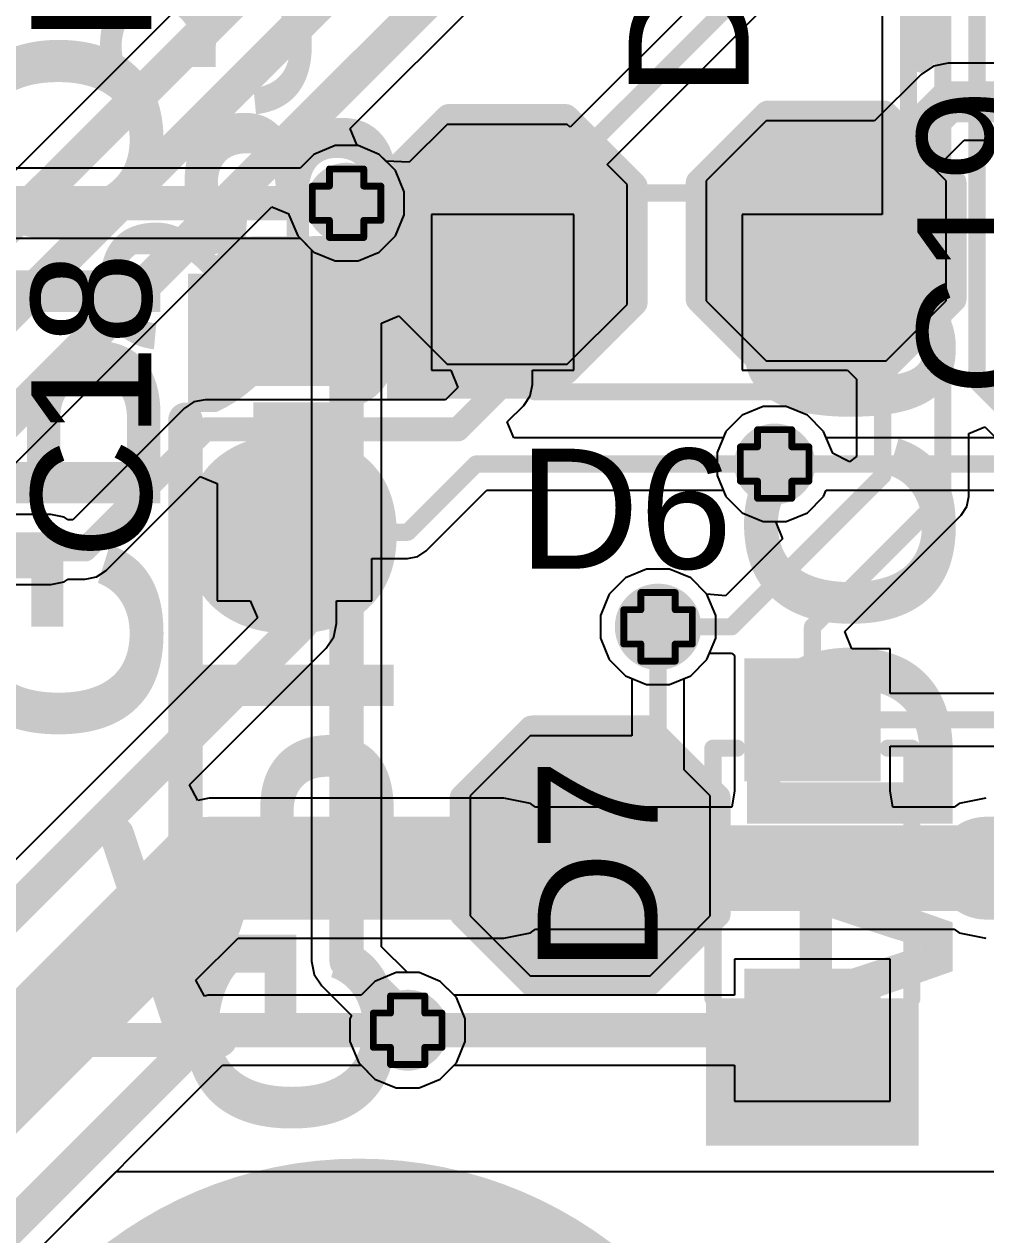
# Model space of a CAD drawing. Header units: inches. Extents: x -25 to 271, y -41 to 15.
# Drawn here: x 60.02 to 67.14, y -28.46 to -19.49 of the extents above; entities that cross this region are included whole.
import ezdxf

# ---------------------------------------------------------------- set-up
doc = ezdxf.new("R2010")
doc.units = ezdxf.units.IN
for name, color, linetype in [('Bottom Layer', 5, 'Continuous'), ('Bottom Overlay', 54, 'Continuous'), ('Bottom Paste', 16, 'Continuous'), ('Bottom Solder', 6, 'Continuous'), ('Dimensions', 6, 'Continuous'), ('Drill Drawing', 1, 'Continuous'), ('Multi-Layer', 9, 'Continuous'), ('Pad Holes', 156, 'Continuous'), ('Top Glue Points', 56, 'Continuous'), ('Top Layer', 1, 'Continuous'), ('Top Overlay', 2, 'Continuous'), ('Top Paste', 8, 'Continuous'), ('Top Solder', 216, 'Continuous'), ('Via Holes', 16, 'Continuous')]:
    doc.layers.add(name, color=color, linetype=linetype)
doc.styles.add('Arial', font='', dxfattribs={"height": 0.2})
doc.styles.add('Arial_Bold', font='', dxfattribs={"height": 0.2})
doc.styles.get('Arial').set_extended_font_data('Arial')
doc.styles.get('Arial_Bold').set_extended_font_data('Arial', bold=True)

# ---------------------------------------------------------------- blocks, each defined once
blk = doc.blocks.new('T__________B_1')
at = {"layer": 'Bottom Layer'}
blk.add_hatch(color=5, dxfattribs=at).paths.add_polyline_path([(0.381, 0.762), (-0.381, 0.762), (-0.762, 0.381), (-0.762, -0.381), (-0.381, -0.762), (0.381, -0.762), (0.762, -0.381), (0.762, 0.381)])
at = {"layer": 'Bottom Paste'}
blk.add_hatch(color=16, dxfattribs=at).paths.add_polyline_path([(0.381, 0.762), (-0.381, 0.762), (-0.762, 0.381), (-0.762, -0.381), (-0.381, -0.762), (0.381, -0.762), (0.762, -0.381), (0.762, 0.381)])
at = {"layer": 'Bottom Solder'}
blk.add_hatch(color=6, dxfattribs=at).paths.add_polyline_path([(0.4318, 0.8636), (-0.4318, 0.8636), (-0.8636, 0.4318), (-0.8636, -0.4318), (-0.4318, -0.8636), (0.4318, -0.8636), (0.8636, -0.4318), (0.8636, 0.4318)])
at = {"layer": 'Bottom Overlay', "const_width": 0.2}
for points in [[(-0.4318, 0.9398), (-0.9398, 0.4318)], [(0.4318, 0.9398), (-0.4318, 0.9398)], [(0.9398, 0.4318), (0.4318, 0.9398)], [(-0.9398, 0.4318), (-0.9398, -0.4318)], [(0.9398, 0.4318), (0.9398, -0.4318)], [(-0.4318, -0.9398), (-0.9398, -0.4318)], [(0.9398, -0.4318), (0.4318, -0.9398)], [(0.4318, -0.9398), (-0.4318, -0.9398)]]:
    blk.add_lwpolyline(points, dxfattribs=at)
at = {"layer": 'Bottom Overlay', "const_width": 0.1}
for points in [[(-0.4818, 0.9398, 1), (-0.3818, 0.9398, 1)], [(-0.4818, 0.9398, 1), (-0.3818, 0.9398, 1)], [(0.3818, 0.9398, 1), (0.4818, 0.9398, 1)], [(0.3818, 0.9398, 1), (0.4818, 0.9398, 1)], [(-0.9898, 0.4318, 1), (-0.8898, 0.4318, 1)], [(-0.9898, 0.4318, 1), (-0.8898, 0.4318, 1)], [(0.8898, 0.4318, 1), (0.9898, 0.4318, 1)], [(0.8898, 0.4318, 1), (0.9898, 0.4318, 1)], [(-0.9898, -0.4318, 1), (-0.8898, -0.4318, 1)], [(-0.9898, -0.4318, 1), (-0.8898, -0.4318, 1)], [(0.8898, -0.4318, 1), (0.9898, -0.4318, 1)], [(0.8898, -0.4318, 1), (0.9898, -0.4318, 1)], [(-0.4818, -0.9398, 1), (-0.3818, -0.9398, 1)], [(-0.4818, -0.9398, 1), (-0.3818, -0.9398, 1)], [(0.3818, -0.9398, 1), (0.4818, -0.9398, 1)], [(0.3818, -0.9398, 1), (0.4818, -0.9398, 1)]]:
    blk.add_lwpolyline(points, format="xyb", close=True, dxfattribs=at)
blk = doc.blocks.new('SPACER_9')
at = {"layer": 'Bottom Layer'}
h = blk.add_hatch(color=5, dxfattribs=at)
edge = h.paths.add_edge_path()
edge.add_arc((0, 0), 3, 0, 360)
at = {"layer": 'Bottom Solder'}
h = blk.add_hatch(color=6, dxfattribs=at)
edge = h.paths.add_edge_path()
edge.add_arc((0, 0), 3.1016, 0, 360)
at = {"layer": 'Multi-Layer'}
h = blk.add_hatch(color=9, dxfattribs=at)
edge = h.paths.add_edge_path()
edge.add_arc((0, 0), 3, 0, 360)
at = {"layer": 'Pad Holes'}
h = blk.add_hatch(color=7, dxfattribs=at)
edge = h.paths.add_edge_path()
edge.add_arc((0, 0), 1.85, 0, 360)
at = {"layer": 'Top Layer'}
h = blk.add_hatch(color=1, dxfattribs=at)
edge = h.paths.add_edge_path()
edge.add_arc((0, 0), 3, 0, 360)
at = {"layer": 'Top Solder'}
h = blk.add_hatch(color=216, dxfattribs=at)
edge = h.paths.add_edge_path()
edge.add_arc((0, 0), 3.1016, 0, 360)
blk = doc.blocks.new('CAP_0603_38')
at = {"layer": 'Top Layer'}
for points in [[(-0.381, 0.4445), (-0.381, -0.4445), (-1.143, -0.4445), (-1.143, 0.4445)], [(1.143, 0.4445), (1.143, -0.4445), (0.381, -0.4445), (0.381, 0.4445)]]:
    blk.add_hatch(color=1, dxfattribs=at).paths.add_polyline_path(points)
at = {"layer": 'Top Paste'}
for points in [[(-0.381, 0.4445), (-0.381, -0.4445), (-1.143, -0.4445), (-1.143, 0.4445)], [(1.143, 0.4445), (1.143, -0.4445), (0.381, -0.4445), (0.381, 0.4445)]]:
    blk.add_hatch(color=8, dxfattribs=at).paths.add_polyline_path(points)
at = {"layer": 'Top Solder'}
for points in [[(-0.321, 0.5045), (-0.321, -0.5045), (-1.203, -0.5045), (-1.203, 0.5045)], [(1.203, 0.5045), (1.203, -0.5045), (0.321, -0.5045), (0.321, 0.5045)]]:
    blk.add_hatch(color=216, dxfattribs=at).paths.add_polyline_path(points)
at = {"layer": 'Top Overlay', "const_width": 0.127}
for points in [[(-0.4572, 0.5334), (-1.2446, 0.5334)], [(-1.2446, -0.5334), (-1.2446, 0.5334)], [(1.2446, 0.5334), (0.4572, 0.5334)], [(1.2446, -0.5334), (1.2446, 0.5334)], [(-0.4572, -0.5334), (-1.2446, -0.5334)], [(1.2446, -0.5334), (0.4572, -0.5334)]]:
    blk.add_lwpolyline(points, dxfattribs=at)
at = {"layer": 'Top Overlay', "const_width": 0.0635}
for points in [[(-1.2764, 0.5334, 1), (-1.2128, 0.5334, 1)], [(-1.2764, 0.5334, 1), (-1.2128, 0.5334, 1)], [(-0.4889, 0.5334, 1), (-0.4254, 0.5334, 1)], [(0.4254, 0.5334, 1), (0.4889, 0.5334, 1)], [(1.2128, 0.5334, 1), (1.2764, 0.5334, 1)], [(1.2128, 0.5334, 1), (1.2764, 0.5334, 1)], [(-1.2764, -0.5334, 1), (-1.2128, -0.5334, 1)], [(-1.2764, -0.5334, 1), (-1.2128, -0.5334, 1)], [(-0.4889, -0.5334, 1), (-0.4254, -0.5334, 1)], [(0.4254, -0.5334, 1), (0.4889, -0.5334, 1)], [(1.2128, -0.5334, 1), (1.2764, -0.5334, 1)], [(1.2128, -0.5334, 1), (1.2764, -0.5334, 1)]]:
    blk.add_lwpolyline(points, format="xyb", close=True, dxfattribs=at)
blk = doc.blocks.new('SOD_323_64')
at = {"layer": 'Top Layer'}
for points in [[(-0.75, -0.45), (-1.55, -0.45), (-1.55, 0.45), (-0.75, 0.45)], [(1.55, -0.45), (0.75, -0.45), (0.75, 0.45), (1.55, 0.45)]]:
    blk.add_hatch(color=1, dxfattribs=at).paths.add_polyline_path(points)
at = {"layer": 'Top Overlay'}
for points in [[(-2.0066, 0.4826), (-0.9144, 0.4826), (-0.9144, 0.7874), (-2.0066, 0.7874)], [(-2.0066, -0.508), (-1.5748, -0.508), (-1.5748, 0.508), (-2.0066, 0.508)], [(-2.0066, -0.7874), (-0.9144, -0.7874), (-0.9144, -0.4826), (-2.0066, -0.4826)]]:
    blk.add_hatch(color=2, dxfattribs=at).paths.add_polyline_path(points)
at = {"layer": 'Top Paste'}
for points in [[(-0.75, -0.45), (-1.55, -0.45), (-1.55, 0.45), (-0.75, 0.45)], [(1.55, -0.45), (0.75, -0.45), (0.75, 0.45), (1.55, 0.45)]]:
    blk.add_hatch(color=8, dxfattribs=at).paths.add_polyline_path(points)
at = {"layer": 'Top Solder'}
for points in [[(-0.695, -0.505), (-1.605, -0.505), (-1.605, 0.505), (-0.695, 0.505)], [(1.605, -0.505), (0.695, -0.505), (0.695, 0.505), (1.605, 0.505)]]:
    blk.add_hatch(color=216, dxfattribs=at).paths.add_polyline_path(points)
at = {"layer": 'Top Overlay', "const_width": 0.127}
for points in [[(-0.9144, 0.7366), (0.9398, 0.7366)], [(0.9398, 0.5588), (0.9398, 0.7366)], [(0.9398, -0.7366), (0.9398, -0.5588)], [(-0.9144, -0.7366), (0.9398, -0.7366)]]:
    blk.add_lwpolyline(points, dxfattribs=at)
at = {"layer": 'Top Overlay', "const_width": 0.0635}
for points in [[(-0.9461, 0.7366, 1), (-0.8827, 0.7366, 1)], [(0.908, 0.7366, 1), (0.9715, 0.7366, 1)], [(0.908, 0.7366, 1), (0.9715, 0.7366, 1)], [(0.908, 0.5588, 1), (0.9715, 0.5588, 1)], [(0.908, -0.5588, 1), (0.9715, -0.5588, 1)], [(-0.9461, -0.7366, 1), (-0.8827, -0.7366, 1)], [(0.908, -0.7366, 1), (0.9715, -0.7366, 1)], [(0.908, -0.7366, 1), (0.9715, -0.7366, 1)]]:
    blk.add_lwpolyline(points, format="xyb", close=True, dxfattribs=at)
blk = doc.blocks.new('SOD_323_65')
at = {"layer": 'Top Layer'}
for points in [[(-0.75, -0.45), (-1.55, -0.45), (-1.55, 0.45), (-0.75, 0.45)], [(1.55, -0.45), (0.75, -0.45), (0.75, 0.45), (1.55, 0.45)]]:
    blk.add_hatch(color=1, dxfattribs=at).paths.add_polyline_path(points)
at = {"layer": 'Top Overlay'}
for points in [[(-2.0066, 0.4826), (-0.9144, 0.4826), (-0.9144, 0.7874), (-2.0066, 0.7874)], [(-2.0066, -0.508), (-1.5748, -0.508), (-1.5748, 0.508), (-2.0066, 0.508)], [(-2.0066, -0.7874), (-0.9144, -0.7874), (-0.9144, -0.4826), (-2.0066, -0.4826)]]:
    blk.add_hatch(color=2, dxfattribs=at).paths.add_polyline_path(points)
at = {"layer": 'Top Paste'}
for points in [[(-0.75, -0.45), (-1.55, -0.45), (-1.55, 0.45), (-0.75, 0.45)], [(1.55, -0.45), (0.75, -0.45), (0.75, 0.45), (1.55, 0.45)]]:
    blk.add_hatch(color=8, dxfattribs=at).paths.add_polyline_path(points)
at = {"layer": 'Top Solder'}
for points in [[(-0.695, -0.505), (-1.605, -0.505), (-1.605, 0.505), (-0.695, 0.505)], [(1.605, -0.505), (0.695, -0.505), (0.695, 0.505), (1.605, 0.505)]]:
    blk.add_hatch(color=216, dxfattribs=at).paths.add_polyline_path(points)
at = {"layer": 'Top Overlay', "const_width": 0.127}
for points in [[(-0.9144, 0.7366), (0.9398, 0.7366)], [(0.9398, 0.7366), (0.9398, 0.5588)], [(0.9398, -0.5588), (0.9398, -0.7366)], [(-0.9144, -0.7366), (0.9398, -0.7366)]]:
    blk.add_lwpolyline(points, dxfattribs=at)
at = {"layer": 'Top Overlay', "const_width": 0.0635}
for points in [[(-0.9461, 0.7366, 1), (-0.8827, 0.7366, 1)], [(0.908, 0.7366, 1), (0.9715, 0.7366, 1)], [(0.908, 0.7366, 1), (0.9715, 0.7366, 1)], [(0.908, 0.5588, 1), (0.9715, 0.5588, 1)], [(0.908, -0.5588, 1), (0.9715, -0.5588, 1)], [(-0.9461, -0.7366, 1), (-0.8827, -0.7366, 1)], [(0.908, -0.7366, 1), (0.9715, -0.7366, 1)], [(0.908, -0.7366, 1), (0.9715, -0.7366, 1)]]:
    blk.add_lwpolyline(points, format="xyb", close=True, dxfattribs=at)
blk = doc.blocks.new('TEST_POINT_B_86')
at = {"layer": 'Bottom Layer'}
blk.add_hatch(color=5, dxfattribs=at).paths.add_polyline_path([(0.381, 0.762), (-0.381, 0.762), (-0.762, 0.381), (-0.762, -0.381), (-0.381, -0.762), (0.381, -0.762), (0.762, -0.381), (0.762, 0.381)])
at = {"layer": 'Bottom Paste'}
blk.add_hatch(color=16, dxfattribs=at).paths.add_polyline_path([(0.381, 0.762), (-0.381, 0.762), (-0.762, 0.381), (-0.762, -0.381), (-0.381, -0.762), (0.381, -0.762), (0.762, -0.381), (0.762, 0.381)])
at = {"layer": 'Bottom Solder'}
blk.add_hatch(color=6, dxfattribs=at).paths.add_polyline_path([(0.4318, 0.8636), (-0.4318, 0.8636), (-0.8636, 0.4318), (-0.8636, -0.4318), (-0.4318, -0.8636), (0.4318, -0.8636), (0.8636, -0.4318), (0.8636, 0.4318)])
at = {"layer": 'Bottom Overlay', "const_width": 0.2}
for points in [[(-0.4318, 0.9398), (-0.9398, 0.4318)], [(0.4318, 0.9398), (-0.4318, 0.9398)], [(0.9398, 0.4318), (0.4318, 0.9398)], [(-0.9398, 0.4318), (-0.9398, -0.4318)], [(0.9398, 0.4318), (0.9398, -0.4318)], [(-0.4318, -0.9398), (-0.9398, -0.4318)], [(0.9398, -0.4318), (0.4318, -0.9398)], [(0.4318, -0.9398), (-0.4318, -0.9398)]]:
    blk.add_lwpolyline(points, dxfattribs=at)
at = {"layer": 'Bottom Overlay', "const_width": 0.1}
for points in [[(-0.4818, 0.9398, 1), (-0.3818, 0.9398, 1)], [(-0.4818, 0.9398, 1), (-0.3818, 0.9398, 1)], [(0.3818, 0.9398, 1), (0.4818, 0.9398, 1)], [(0.3818, 0.9398, 1), (0.4818, 0.9398, 1)], [(-0.9898, 0.4318, 1), (-0.8898, 0.4318, 1)], [(-0.9898, 0.4318, 1), (-0.8898, 0.4318, 1)], [(0.8898, 0.4318, 1), (0.9898, 0.4318, 1)], [(0.8898, 0.4318, 1), (0.9898, 0.4318, 1)], [(-0.9898, -0.4318, 1), (-0.8898, -0.4318, 1)], [(-0.9898, -0.4318, 1), (-0.8898, -0.4318, 1)], [(0.8898, -0.4318, 1), (0.9898, -0.4318, 1)], [(0.8898, -0.4318, 1), (0.9898, -0.4318, 1)], [(-0.4818, -0.9398, 1), (-0.3818, -0.9398, 1)], [(-0.4818, -0.9398, 1), (-0.3818, -0.9398, 1)], [(0.3818, -0.9398, 1), (0.4818, -0.9398, 1)], [(0.3818, -0.9398, 1), (0.4818, -0.9398, 1)]]:
    blk.add_lwpolyline(points, format="xyb", close=True, dxfattribs=at)
blk = doc.blocks.new('TEST_POINT_B_137')
at = {"layer": 'Bottom Layer'}
blk.add_hatch(color=5, dxfattribs=at).paths.add_polyline_path([(0.381, 0.762), (-0.381, 0.762), (-0.762, 0.381), (-0.762, -0.381), (-0.381, -0.762), (0.381, -0.762), (0.762, -0.381), (0.762, 0.381)])
at = {"layer": 'Bottom Paste'}
blk.add_hatch(color=16, dxfattribs=at).paths.add_polyline_path([(0.381, 0.762), (-0.381, 0.762), (-0.762, 0.381), (-0.762, -0.381), (-0.381, -0.762), (0.381, -0.762), (0.762, -0.381), (0.762, 0.381)])
at = {"layer": 'Bottom Solder'}
blk.add_hatch(color=6, dxfattribs=at).paths.add_polyline_path([(0.4318, 0.8636), (-0.4318, 0.8636), (-0.8636, 0.4318), (-0.8636, -0.4318), (-0.4318, -0.8636), (0.4318, -0.8636), (0.8636, -0.4318), (0.8636, 0.4318)])
at = {"layer": 'Bottom Overlay', "const_width": 0.2}
for points in [[(-0.4318, 0.9398), (-0.9398, 0.4318)], [(0.4318, 0.9398), (-0.4318, 0.9398)], [(0.9398, 0.4318), (0.4318, 0.9398)], [(-0.9398, 0.4318), (-0.9398, -0.4318)], [(0.9398, 0.4318), (0.9398, -0.4318)], [(-0.4318, -0.9398), (-0.9398, -0.4318)], [(0.9398, -0.4318), (0.4318, -0.9398)], [(0.4318, -0.9398), (-0.4318, -0.9398)]]:
    blk.add_lwpolyline(points, dxfattribs=at)
at = {"layer": 'Bottom Overlay', "const_width": 0.1}
for points in [[(-0.4818, 0.9398, 1), (-0.3818, 0.9398, 1)], [(-0.4818, 0.9398, 1), (-0.3818, 0.9398, 1)], [(0.3818, 0.9398, 1), (0.4818, 0.9398, 1)], [(0.3818, 0.9398, 1), (0.4818, 0.9398, 1)], [(-0.9898, 0.4318, 1), (-0.8898, 0.4318, 1)], [(-0.9898, 0.4318, 1), (-0.8898, 0.4318, 1)], [(0.8898, 0.4318, 1), (0.9898, 0.4318, 1)], [(0.8898, 0.4318, 1), (0.9898, 0.4318, 1)], [(-0.9898, -0.4318, 1), (-0.8898, -0.4318, 1)], [(-0.9898, -0.4318, 1), (-0.8898, -0.4318, 1)], [(0.8898, -0.4318, 1), (0.9898, -0.4318, 1)], [(0.8898, -0.4318, 1), (0.9898, -0.4318, 1)], [(-0.4818, -0.9398, 1), (-0.3818, -0.9398, 1)], [(-0.4818, -0.9398, 1), (-0.3818, -0.9398, 1)], [(0.3818, -0.9398, 1), (0.4818, -0.9398, 1)], [(0.3818, -0.9398, 1), (0.4818, -0.9398, 1)]]:
    blk.add_lwpolyline(points, format="xyb", close=True, dxfattribs=at)

msp = doc.modelspace()

# ---------------------------------------------------------------- hatches: boundary and pattern name
at = {"layer": 'Bottom Layer'}
h = msp.add_hatch(color=5, dxfattribs=at)
edge = h.paths.add_edge_path()
edge.add_arc((62.4075, -20.8181), 0.3, 0, 360)
h = msp.add_hatch(color=5, dxfattribs=at)
edge = h.paths.add_edge_path()
edge.add_arc((65.5777, -22.7506), 0.3, 0, 360)
h = msp.add_hatch(color=5, dxfattribs=at)
edge = h.paths.add_edge_path()
edge.add_arc((64.7141, -23.9573), 0.3, 0, 360)
h = msp.add_hatch(color=5, dxfattribs=at)
edge = h.paths.add_edge_path()
edge.add_arc((62.8597, -26.9465), 0.3, 0, 360)
at = {"layer": 'Bottom Solder'}
h = msp.add_hatch(color=6, dxfattribs=at)
edge = h.paths.add_edge_path()
edge.add_arc((64.7141, -23.9573), 0.32, 0, 360)
at = {"layer": 'Top Glue Points'}
msp.add_hatch(color=56, dxfattribs=at).paths.add_polyline_path([(62.3169, -22.6944), (62.3169, -22.2946), (61.7169, -22.2946), (61.7169, -22.6944)])
at = {"layer": 'Top Layer'}
h = msp.add_hatch(color=1, dxfattribs=at)
edge = h.paths.add_edge_path()
edge.add_arc((62.4075, -20.8181), 0.3, 0, 360)
h = msp.add_hatch(color=1, dxfattribs=at)
edge = h.paths.add_edge_path()
edge.add_arc((65.5777, -22.7506), 0.3, 0, 360)
h = msp.add_hatch(color=1, dxfattribs=at)
edge = h.paths.add_edge_path()
edge.add_arc((64.7141, -23.9573), 0.3, 0, 360)
h = msp.add_hatch(color=1, dxfattribs=at)
edge = h.paths.add_edge_path()
edge.add_arc((62.8597, -26.9465), 0.3, 0, 360)
at = {"layer": 'Top Solder'}
h = msp.add_hatch(color=216, dxfattribs=at)
edge = h.paths.add_edge_path()
edge.add_arc((64.7141, -23.9573), 0.32, 0, 360)
at = {"layer": 'Via Holes'}
h = msp.add_hatch(color=7, dxfattribs=at)
edge = h.paths.add_edge_path()
edge.add_arc((62.4075, -20.8181), 0.15, 0, 360)
h = msp.add_hatch(color=7, dxfattribs=at)
edge = h.paths.add_edge_path()
edge.add_arc((65.5777, -22.7506), 0.15, 0, 360)
h = msp.add_hatch(color=7, dxfattribs=at)
edge = h.paths.add_edge_path()
edge.add_arc((64.7141, -23.9573), 0.15, 0, 360)
h = msp.add_hatch(color=7, dxfattribs=at)
edge = h.paths.add_edge_path()
edge.add_arc((62.8597, -26.9465), 0.15, 0, 360)

# ---------------------------------------------------------------- linework, layer by layer
at = {"layer": 'Bottom Layer'}
for p, q in [((62.4341, -20.2641), (64.6718, -18.0265)), ((61.9789, -18.5482), (59.1806, -21.3465)), ((65.7645, -18.5532), (64.0624, -20.2553)), ((64.3371, -20.53), (66.0961, -18.771)), ((66.7542, -19.8028), (66.6618, -19.8646)), ((66.8632, -19.7811), (66.7542, -19.8028)), ((67.9054, -19.7811), (66.8632, -19.7811)), ((66.8632, -19.7811), (66.8632, -19.7811)), ((66.6618, -19.8646), (66.3178, -20.2085)), ((66.6618, -19.8646), (66.6618, -19.8646)), ((62.4867, -20.3911), (62.4341, -20.2641)), ((63.152, -20.2339), (62.8711, -20.5148)), ((64.041, -20.2339), (63.152, -20.2339)), ((64.0624, -20.2553), (64.041, -20.2339)), ((65.5142, -20.2085), (65.0697, -20.653)), ((66.3178, -20.2085), (65.5142, -20.2085)), ((66.7634, -20.5687), (66.9812, -20.3509)), ((66.9812, -20.3509), (67.9054, -20.3509)), ((62.4925, -20.3911), (62.4867, -20.3911)), ((62.6494, -20.4561), (62.4925, -20.3911)), ((62.6998, -20.5065), (62.6494, -20.4561)), ((62.8711, -20.5148), (62.6998, -20.5065)), ((64.4855, -20.6784), (64.3371, -20.53)), ((66.8477, -20.653), (66.7634, -20.5687)), ((64.4855, -21.5674), (64.4855, -20.6784)), ((65.0697, -20.653), (65.0697, -21.542)), ((66.8477, -21.542), (66.8477, -20.653)), ((53.8131, -28.8851), (61.8535, -20.8447)), ((61.8535, -20.8447), (61.9805, -20.8973)), ((61.9805, -20.8973), (61.9805, -20.903)), ((61.9805, -20.903), (62.0455, -21.06)), ((62.0455, -21.06), (62.1485, -21.163)), ((62.1485, -21.163), (62.1485, -26.4356)), ((64.041, -22.0119), (64.4855, -21.5674)), ((65.0697, -21.542), (65.5142, -21.9865)), ((66.4032, -21.9865), (66.8477, -21.542)), ((62.6665, -21.706), (62.7935, -21.6534)), ((62.6665, -26.3283), (62.6665, -21.706)), ((62.7935, -21.6534), (63.152, -22.0119)), ((63.152, -22.0119), (64.041, -22.0119)), ((65.5142, -21.9865), (66.4032, -21.9865)), ((65.4928, -22.3236), (65.3358, -22.3886)), ((65.6627, -22.3236), (65.4928, -22.3236)), ((65.8196, -22.3886), (65.6627, -22.3236)), ((65.3358, -22.3886), (65.2157, -22.5087)), ((65.9397, -22.5087), (65.8196, -22.3886)), ((65.2157, -22.5087), (65.1507, -22.6656)), ((65.9594, -22.5564), (65.9397, -22.5087)), ((67.3347, -22.5564), (65.9594, -22.5564)), ((65.1507, -22.6656), (65.1507, -22.8355)), ((65.1507, -22.8355), (65.2157, -22.9925)), ((65.9397, -22.9925), (65.9594, -22.9448)), ((65.9594, -22.9448), (67.3347, -22.9448)), ((65.2157, -22.9925), (65.3358, -23.1126)), ((65.8196, -23.1126), (65.9397, -22.9925)), ((65.3358, -23.1126), (65.4928, -23.1776)), ((65.6627, -23.1776), (65.8196, -23.1126)), ((65.4928, -23.1776), (65.6627, -23.1776)), ((64.6292, -23.5303), (64.4722, -23.5953)), ((64.7991, -23.5303), (64.6292, -23.5303)), ((64.956, -23.5953), (64.7991, -23.5303)), ((64.4722, -23.5953), (64.3521, -23.7154)), ((65.0761, -23.7154), (64.956, -23.5953)), ((64.3521, -23.7154), (64.2871, -23.8723)), ((65.1411, -23.8723), (65.0761, -23.7154)), ((64.2871, -23.8723), (64.2871, -24.0422)), ((65.1411, -24.0422), (65.1411, -23.8723)), ((64.2871, -24.0422), (64.3521, -24.1992)), ((65.0761, -24.1992), (65.1411, -24.0422)), ((64.3521, -24.1992), (64.4722, -24.3193)), ((64.956, -24.3193), (65.0761, -24.1992)), ((64.4722, -24.3193), (64.5199, -24.339)), ((64.5199, -24.339), (64.5199, -24.765)), ((64.9084, -24.339), (64.956, -24.3193)), ((64.9084, -25.0177), (64.9084, -24.339)), ((63.7667, -24.765), (63.3222, -25.2095)), ((64.5199, -24.765), (63.7667, -24.765)), ((65.1002, -25.2095), (64.9084, -25.0177)), ((63.3222, -25.2095), (63.3222, -26.0985)), ((65.1002, -26.0985), (65.1002, -25.2095)), ((63.3222, -26.0985), (63.7667, -26.543)), ((64.6557, -26.543), (65.1002, -26.0985)), ((62.8576, -26.5195), (62.6665, -26.3283)), ((62.1485, -26.4356), (62.1683, -26.5347)), ((62.1683, -26.5347), (62.2244, -26.6187)), ((62.9447, -26.5195), (62.8576, -26.5195)), ((63.1016, -26.5845), (62.9447, -26.5195)), ((63.7667, -26.543), (64.6557, -26.543)), ((62.2244, -26.6187), (62.4428, -26.8372)), ((63.2217, -26.7046), (63.1016, -26.5845)), ((63.2867, -26.8616), (63.2217, -26.7046)), ((62.4428, -26.8372), (62.4327, -26.8616)), ((62.4327, -26.8616), (62.4327, -27.0314)), ((63.2867, -27.0314), (63.2867, -26.8616)), ((62.4327, -27.0314), (62.4977, -27.1884)), ((63.2217, -27.1884), (63.2867, -27.0314)), ((62.4977, -27.1884), (62.6178, -27.3085)), ((63.1016, -27.3085), (63.2217, -27.1884)), ((62.6178, -27.3085), (62.7748, -27.3735)), ((62.9447, -27.3735), (63.1016, -27.3085)), ((62.7748, -27.3735), (62.9447, -27.3735))]:
    msp.add_line(p, q, dxfattribs=at)
for points, const_width in [([(53.4005, -28.148), (64.7954, -16.7531)], 0.254), ([(53.63, -28.702), (64.4886, -17.8433)], 0.254), ([(59.2879, -21.6055), (62.2379, -18.6555)], 0.254), ([(63.5965, -20.9959), (65.9587, -18.6337)], 0.127), ([(66.1111, -20.8181), (66.8632, -20.066)], 0.3048), ([(66.8632, -20.066), (68.2244, -20.066)], 0.3048), ([(62.4075, -26.4356), (62.4075, -20.8181)], 0.254), ([(65.5777, -22.7506), (67.7164, -22.7506)], 0.127), ([(64.7141, -25.4711), (64.7141, -23.9573)], 0.127), ([(64.7141, -25.4711), (64.897, -25.654)], 0.127), ([(62.4075, -26.4356), (62.8597, -26.8878)], 0.254), ([(62.8597, -26.9465), (62.8597, -26.8878)], 0.254)]:
    msp.add_lwpolyline(points, dxfattribs=dict(at, const_width=const_width))
for points, const_width in [([(66.787, -20.066, 1), (66.9394, -20.066, 1)], 0.1524), ([(66.787, -20.066, 1), (66.9394, -20.066, 1)], 0.1524), ([(62.344, -20.8181, 1), (62.471, -20.8181, 1)], 0.127), ([(66.0349, -20.8181, 1), (66.1873, -20.8181, 1)], 0.1524), ([(63.5648, -20.9959, 1), (63.6283, -20.9959, 1)], 0.0635), ([(65.546, -22.7506, 1), (65.6095, -22.7506, 1)], 0.0635), ([(64.6824, -23.9573, 1), (64.7459, -23.9573, 1)], 0.0635), ([(64.6824, -25.4711, 1), (64.7459, -25.4711, 1)], 0.0635), ([(64.6824, -25.4711, 1), (64.7459, -25.4711, 1)], 0.0635), ([(64.8652, -25.654, 1), (64.9287, -25.654, 1)], 0.0635), ([(62.344, -26.4356, 1), (62.471, -26.4356, 1)], 0.127), ([(62.344, -26.4356, 1), (62.471, -26.4356, 1)], 0.127), ([(62.7962, -26.8878, 1), (62.9232, -26.8878, 1)], 0.127), ([(62.7962, -26.8878, 1), (62.9232, -26.8878, 1)], 0.127), ([(62.7962, -26.9465, 1), (62.9232, -26.9465, 1)], 0.127)]:
    msp.add_lwpolyline(points, format="xyb", close=True, dxfattribs=dict(at, const_width=const_width))
at = {"layer": 'Bottom Overlay', "const_width": 0.127}
for points in [[(60.8584, -21.1328), (62.6567, -21.1229)], [(62.611, -25.654), (63.2714, -25.654)]]:
    msp.add_lwpolyline(points, dxfattribs=at)
at = {"layer": 'Bottom Overlay', "const_width": 0.0635}
for points in [[(60.8267, -21.1328, 1), (60.8901, -21.1328, 1)], [(62.625, -21.1229, 1), (62.6885, -21.1229, 1)], [(62.5793, -25.654, 1), (62.6427, -25.654, 1)], [(63.2396, -25.654, 1), (63.3032, -25.654, 1)]]:
    msp.add_lwpolyline(points, format="xyb", close=True, dxfattribs=at)
at = {"layer": 'Dimensions', "const_width": 0.254}
for points in [[(61.214, -27.019), (61.214, -22.422)], [(60.706, -25.495), (61.214, -27.019)], [(61.214, -27.019), (61.722, -25.495)], [(38.5291, -27.019), (61.468, -27.019)]]:
    msp.add_lwpolyline(points, dxfattribs=at)
at = {"layer": 'Dimensions', "const_width": 0.127}
for points in [[(61.1505, -22.422, 1), (61.2775, -22.422, 1)], [(60.6425, -25.495, 1), (60.7695, -25.495, 1)], [(61.6585, -25.495, 1), (61.7855, -25.495, 1)], [(61.1505, -27.019, 1), (61.2775, -27.019, 1)], [(61.1505, -27.019, 1), (61.2775, -27.019, 1)], [(61.1505, -27.019, 1), (61.2775, -27.019, 1)], [(61.4045, -27.019, 1), (61.5315, -27.019, 1)]]:
    msp.add_lwpolyline(points, format="xyb", close=True, dxfattribs=at)
at = {"layer": 'Drill Drawing', "const_width": 0.0508}
for points in [[(62.2805, -20.6911), (62.2805, -20.5641)], [(62.2805, -20.5641), (62.5345, -20.5641)], [(62.5345, -20.6911), (62.5345, -20.5641)], [(62.1535, -20.9451), (62.1535, -20.6911)], [(62.1535, -20.6911), (62.2805, -20.6911)], [(62.5345, -20.6911), (62.6615, -20.6911)], [(62.6615, -20.9451), (62.6615, -20.6911)], [(62.1535, -20.9451), (62.2805, -20.9451)], [(62.2805, -21.0721), (62.2805, -20.9451)], [(62.5345, -20.9451), (62.6615, -20.9451)], [(62.5345, -21.0721), (62.5345, -20.9451)], [(62.2805, -21.0721), (62.5345, -21.0721)], [(65.4507, -22.6236), (65.4507, -22.4966)], [(65.4507, -22.4966), (65.7047, -22.4966)], [(65.7047, -22.6236), (65.7047, -22.4966)], [(65.3237, -22.8776), (65.3237, -22.6236)], [(65.3237, -22.6236), (65.4507, -22.6236)], [(65.7047, -22.6236), (65.8317, -22.6236)], [(65.8317, -22.8776), (65.8317, -22.6236)], [(65.3237, -22.8776), (65.4507, -22.8776)], [(65.4507, -23.0046), (65.4507, -22.8776)], [(65.7047, -22.8776), (65.8317, -22.8776)], [(65.7047, -23.0046), (65.7047, -22.8776)], [(65.4507, -23.0046), (65.7047, -23.0046)], [(64.5871, -23.8303), (64.5871, -23.7033)], [(64.5871, -23.7033), (64.8411, -23.7033)], [(64.8411, -23.8303), (64.8411, -23.7033)], [(64.4601, -24.0843), (64.4601, -23.8303)], [(64.4601, -23.8303), (64.5871, -23.8303)], [(64.8411, -23.8303), (64.9681, -23.8303)], [(64.9681, -24.0843), (64.9681, -23.8303)], [(64.4601, -24.0843), (64.5871, -24.0843)], [(64.5871, -24.2113), (64.5871, -24.0843)], [(64.8411, -24.0843), (64.9681, -24.0843)], [(64.8411, -24.2113), (64.8411, -24.0843)], [(64.5871, -24.2113), (64.8411, -24.2113)], [(62.7327, -26.8195), (62.7327, -26.6925)], [(62.7327, -26.6925), (62.9867, -26.6925)], [(62.9867, -26.8195), (62.9867, -26.6925)], [(62.6057, -27.0735), (62.6057, -26.8195)], [(62.6057, -26.8195), (62.7327, -26.8195)], [(62.9867, -26.8195), (63.1137, -26.8195)], [(63.1137, -27.0735), (63.1137, -26.8195)], [(62.6057, -27.0735), (62.7327, -27.0735)], [(62.7327, -27.2005), (62.7327, -27.0735)], [(62.9867, -27.0735), (63.1137, -27.0735)], [(62.9867, -27.2005), (62.9867, -27.0735)], [(62.7327, -27.2005), (62.9867, -27.2005)]]:
    msp.add_lwpolyline(points, dxfattribs=at)
at = {"layer": 'Drill Drawing', "const_width": 0.0254}
for points in [[(62.2678, -20.5641, 1), (62.2932, -20.5641, 1)], [(62.2678, -20.5641, 1), (62.2932, -20.5641, 1)], [(62.5218, -20.5641, 1), (62.5472, -20.5641, 1)], [(62.5218, -20.5641, 1), (62.5472, -20.5641, 1)], [(62.1408, -20.6911, 1), (62.1662, -20.6911, 1)], [(62.1408, -20.6911, 1), (62.1662, -20.6911, 1)], [(62.2678, -20.6911, 1), (62.2932, -20.6911, 1)], [(62.2678, -20.6911, 1), (62.2932, -20.6911, 1)], [(62.5218, -20.6911, 1), (62.5472, -20.6911, 1)], [(62.5218, -20.6911, 1), (62.5472, -20.6911, 1)], [(62.6488, -20.6911, 1), (62.6742, -20.6911, 1)], [(62.6488, -20.6911, 1), (62.6742, -20.6911, 1)], [(62.1408, -20.9451, 1), (62.1662, -20.9451, 1)], [(62.1408, -20.9451, 1), (62.1662, -20.9451, 1)], [(62.2678, -20.9451, 1), (62.2932, -20.9451, 1)], [(62.2678, -20.9451, 1), (62.2932, -20.9451, 1)], [(62.5218, -20.9451, 1), (62.5472, -20.9451, 1)], [(62.5218, -20.9451, 1), (62.5472, -20.9451, 1)], [(62.6488, -20.9451, 1), (62.6742, -20.9451, 1)], [(62.6488, -20.9451, 1), (62.6742, -20.9451, 1)], [(62.2678, -21.0721, 1), (62.2932, -21.0721, 1)], [(62.2678, -21.0721, 1), (62.2932, -21.0721, 1)], [(62.5218, -21.0721, 1), (62.5472, -21.0721, 1)], [(62.5218, -21.0721, 1), (62.5472, -21.0721, 1)], [(65.438, -22.4966, 1), (65.4634, -22.4966, 1)], [(65.438, -22.4966, 1), (65.4634, -22.4966, 1)], [(65.692, -22.4966, 1), (65.7174, -22.4966, 1)], [(65.692, -22.4966, 1), (65.7174, -22.4966, 1)], [(65.311, -22.6236, 1), (65.3364, -22.6236, 1)], [(65.311, -22.6236, 1), (65.3364, -22.6236, 1)], [(65.438, -22.6236, 1), (65.4634, -22.6236, 1)], [(65.438, -22.6236, 1), (65.4634, -22.6236, 1)], [(65.692, -22.6236, 1), (65.7174, -22.6236, 1)], [(65.692, -22.6236, 1), (65.7174, -22.6236, 1)], [(65.819, -22.6236, 1), (65.8444, -22.6236, 1)], [(65.819, -22.6236, 1), (65.8444, -22.6236, 1)], [(65.311, -22.8776, 1), (65.3364, -22.8776, 1)], [(65.311, -22.8776, 1), (65.3364, -22.8776, 1)], [(65.438, -22.8776, 1), (65.4634, -22.8776, 1)], [(65.438, -22.8776, 1), (65.4634, -22.8776, 1)], [(65.692, -22.8776, 1), (65.7174, -22.8776, 1)], [(65.692, -22.8776, 1), (65.7174, -22.8776, 1)], [(65.819, -22.8776, 1), (65.8444, -22.8776, 1)], [(65.819, -22.8776, 1), (65.8444, -22.8776, 1)], [(65.438, -23.0046, 1), (65.4634, -23.0046, 1)], [(65.438, -23.0046, 1), (65.4634, -23.0046, 1)], [(65.692, -23.0046, 1), (65.7174, -23.0046, 1)], [(65.692, -23.0046, 1), (65.7174, -23.0046, 1)], [(64.5744, -23.7033, 1), (64.5998, -23.7033, 1)], [(64.5744, -23.7033, 1), (64.5998, -23.7033, 1)], [(64.8284, -23.7033, 1), (64.8538, -23.7033, 1)], [(64.8284, -23.7033, 1), (64.8538, -23.7033, 1)], [(64.4474, -23.8303, 1), (64.4728, -23.8303, 1)], [(64.4474, -23.8303, 1), (64.4728, -23.8303, 1)], [(64.5744, -23.8303, 1), (64.5998, -23.8303, 1)], [(64.5744, -23.8303, 1), (64.5998, -23.8303, 1)], [(64.8284, -23.8303, 1), (64.8538, -23.8303, 1)], [(64.8284, -23.8303, 1), (64.8538, -23.8303, 1)], [(64.9554, -23.8303, 1), (64.9808, -23.8303, 1)], [(64.9554, -23.8303, 1), (64.9808, -23.8303, 1)], [(64.4474, -24.0843, 1), (64.4728, -24.0843, 1)], [(64.4474, -24.0843, 1), (64.4728, -24.0843, 1)], [(64.5744, -24.0843, 1), (64.5998, -24.0843, 1)], [(64.5744, -24.0843, 1), (64.5998, -24.0843, 1)], [(64.8284, -24.0843, 1), (64.8538, -24.0843, 1)], [(64.8284, -24.0843, 1), (64.8538, -24.0843, 1)], [(64.9554, -24.0843, 1), (64.9808, -24.0843, 1)], [(64.9554, -24.0843, 1), (64.9808, -24.0843, 1)], [(64.5744, -24.2113, 1), (64.5998, -24.2113, 1)], [(64.5744, -24.2113, 1), (64.5998, -24.2113, 1)], [(64.8284, -24.2113, 1), (64.8538, -24.2113, 1)], [(64.8284, -24.2113, 1), (64.8538, -24.2113, 1)], [(62.72, -26.6925, 1), (62.7454, -26.6925, 1)], [(62.72, -26.6925, 1), (62.7454, -26.6925, 1)], [(62.974, -26.6925, 1), (62.9994, -26.6925, 1)], [(62.974, -26.6925, 1), (62.9994, -26.6925, 1)], [(62.593, -26.8195, 1), (62.6184, -26.8195, 1)], [(62.593, -26.8195, 1), (62.6184, -26.8195, 1)], [(62.72, -26.8195, 1), (62.7454, -26.8195, 1)], [(62.72, -26.8195, 1), (62.7454, -26.8195, 1)], [(62.974, -26.8195, 1), (62.9994, -26.8195, 1)], [(62.974, -26.8195, 1), (62.9994, -26.8195, 1)], [(63.101, -26.8195, 1), (63.1264, -26.8195, 1)], [(63.101, -26.8195, 1), (63.1264, -26.8195, 1)], [(62.593, -27.0735, 1), (62.6184, -27.0735, 1)], [(62.593, -27.0735, 1), (62.6184, -27.0735, 1)], [(62.72, -27.0735, 1), (62.7454, -27.0735, 1)], [(62.72, -27.0735, 1), (62.7454, -27.0735, 1)], [(62.974, -27.0735, 1), (62.9994, -27.0735, 1)], [(62.974, -27.0735, 1), (62.9994, -27.0735, 1)], [(63.101, -27.0735, 1), (63.1264, -27.0735, 1)], [(63.101, -27.0735, 1), (63.1264, -27.0735, 1)], [(62.72, -27.2005, 1), (62.7454, -27.2005, 1)], [(62.72, -27.2005, 1), (62.7454, -27.2005, 1)], [(62.974, -27.2005, 1), (62.9994, -27.2005, 1)], [(62.974, -27.2005, 1), (62.9994, -27.2005, 1)]]:
    msp.add_lwpolyline(points, format="xyb", close=True, dxfattribs=at)
at = {"layer": 'Top Layer'}
for p, q in [((66.3741, -17.0589), (66.3741, -20.9015)), ((62.3226, -20.3911), (62.1656, -20.4561)), ((62.4925, -20.3911), (62.3226, -20.3911)), ((62.6494, -20.4561), (62.4925, -20.3911)), ((62.1656, -20.4561), (62.0626, -20.5591)), ((62.7695, -20.5762), (62.6494, -20.4561)), ((62.0626, -20.5591), (59.7874, -20.5591)), ((62.8345, -20.7332), (62.7695, -20.5762)), ((62.8345, -20.903), (62.8345, -20.7332)), ((64.0911, -20.9015), (63.0371, -20.9015)), ((63.0371, -20.9015), (63.0371, -22.0555)), ((64.0911, -22.0555), (64.0911, -20.9015)), ((66.3741, -20.9015), (65.3371, -20.9015)), ((65.3371, -20.9015), (65.3371, -22.0555)), ((62.7695, -21.06), (62.8345, -20.903)), ((59.6801, -21.0771), (62.0626, -21.0771)), ((62.0626, -21.0771), (62.1656, -21.1801)), ((62.6494, -21.1801), (62.7695, -21.06)), ((62.1656, -21.1801), (62.3226, -21.2451)), ((62.3226, -21.2451), (62.4925, -21.2451)), ((62.4925, -21.2451), (62.6494, -21.1801)), ((63.0371, -22.0555), (63.1786, -22.0555)), ((63.1786, -22.0555), (63.2312, -22.1825)), ((63.7842, -22.1609), (63.7842, -22.0555)), ((63.7842, -22.0555), (64.0911, -22.0555)), ((65.3371, -22.0555), (66.1164, -22.0555)), ((66.1164, -22.0555), (66.1836, -22.1226)), ((66.1836, -22.1226), (66.1836, -22.6947)), ((63.2312, -22.1825), (63.1393, -22.2744)), ((63.7198, -22.3165), (63.7675, -22.2451)), ((63.7675, -22.2451), (63.7842, -22.1609)), ((61.2764, -22.2911), (61.205, -22.3388)), ((61.3607, -22.2744), (61.2764, -22.2911)), ((63.1393, -22.2744), (61.3607, -22.2744)), ((63.5973, -22.439), (63.7198, -22.3165)), ((65.4928, -22.3236), (65.3358, -22.3886)), ((65.6627, -22.3236), (65.4928, -22.3236)), ((65.8196, -22.3886), (65.6627, -22.3236)), ((61.205, -22.3388), (60.3805, -23.1634)), ((65.3358, -22.3886), (65.2157, -22.5087)), ((65.9397, -22.5087), (65.8196, -22.3886)), ((63.6459, -22.5564), (63.5973, -22.439)), ((65.2157, -22.5087), (65.196, -22.5564)), ((66.0047, -22.6656), (65.9397, -22.5087)), ((67.0166, -22.5246), (67.1339, -22.476)), ((67.1339, -22.476), (67.2994, -22.6415)), ((65.196, -22.5564), (63.6459, -22.5564)), ((67.0166, -22.9921), (67.0166, -22.5246)), ((66.0047, -22.6699), (66.0047, -22.6656)), ((66.1317, -22.7335), (66.0047, -22.6699)), ((66.1836, -22.6947), (66.1317, -22.7335)), ((60.6273, -23.5391), (61.3232, -22.8433)), ((61.3232, -22.8433), (61.4502, -22.8959)), ((61.4502, -22.8959), (61.4502, -23.7645)), ((62.9971, -23.3938), (63.4461, -22.9448)), ((63.4461, -22.9448), (65.196, -22.9448)), ((65.196, -22.9448), (65.2157, -22.9925)), ((65.2157, -22.9925), (65.3358, -23.1126)), ((67.0018, -23.0664), (67.0166, -22.9921)), ((60.2177, -23.1245), (59.7681, -23.1245)), ((60.3168, -23.1442), (60.2177, -23.1245)), ((60.3454, -23.1634), (60.3168, -23.1442)), ((65.3358, -23.1126), (65.4928, -23.1776)), ((66.0966, -23.9925), (66.9597, -23.1294)), ((66.9597, -23.1294), (67.0018, -23.0664)), ((60.3805, -23.1634), (60.3454, -23.1634)), ((65.4928, -23.1776), (65.5833, -23.1776)), ((65.5833, -23.1776), (65.6359, -23.3046)), ((65.6359, -23.3046), (65.2132, -23.7273)), ((62.9341, -23.4359), (62.9971, -23.3938)), ((62.5932, -23.7645), (62.5932, -23.4507)), ((62.5932, -23.4507), (62.8597, -23.4507)), ((62.8597, -23.4507), (62.9341, -23.4359)), ((60.4717, -23.6036), (60.5559, -23.5869)), ((60.5559, -23.5869), (60.6273, -23.5391)), ((64.6292, -23.5303), (64.4722, -23.5953)), ((64.7991, -23.5303), (64.6292, -23.5303)), ((64.956, -23.5953), (64.7991, -23.5303)), ((59.8754, -23.6425), (60.2177, -23.6425)), ((60.2177, -23.6425), (60.3168, -23.6228)), ((60.3168, -23.6228), (60.3454, -23.6036)), ((60.3454, -23.6036), (60.4717, -23.6036)), ((64.4722, -23.5953), (64.3521, -23.7154)), ((65.0761, -23.7154), (64.956, -23.5953)), ((61.4502, -23.7645), (61.6943, -23.7645)), ((61.6943, -23.7645), (61.7469, -23.8915)), ((62.3315, -23.9321), (62.3315, -23.7645)), ((62.3315, -23.7645), (62.5932, -23.7645)), ((64.3521, -23.7154), (64.2871, -23.8723)), ((65.2132, -23.7273), (65.0761, -23.7154)), ((61.7469, -23.8915), (57.1954, -28.443)), ((62.3118, -24.0312), (62.3315, -23.9321)), ((64.2871, -23.8723), (64.2871, -24.0422)), ((62.2556, -24.1152), (62.3118, -24.0312)), ((64.2871, -24.0422), (64.3521, -24.1992)), ((66.1492, -24.1195), (66.0966, -23.9925)), ((61.2436, -25.1273), (62.2556, -24.1152)), ((66.4341, -24.1195), (66.1492, -24.1195)), ((66.4341, -24.4523), (66.4341, -24.1195)), ((64.3521, -24.1992), (64.4722, -24.3193)), ((64.956, -24.3193), (65.0761, -24.1992)), ((65.0761, -24.1992), (65.0958, -24.1515)), ((65.0958, -24.1515), (65.2579, -24.1515)), ((65.2579, -24.1515), (65.2801, -24.1697)), ((65.2801, -24.1697), (65.2801, -25.1735)), ((64.4722, -24.3193), (64.6292, -24.3843)), ((64.6292, -24.3843), (64.7991, -24.3843)), ((64.7991, -24.3843), (64.956, -24.3193)), ((68.087, -24.4523), (66.4341, -24.4523)), ((66.4341, -25.1735), (66.4341, -24.8407)), ((66.4341, -24.8407), (68.1789, -24.8407)), ((61.3062, -25.2443), (61.2436, -25.1273)), ((65.2801, -25.1735), (65.2608, -25.2925)), ((65.2801, -25.1735), (65.2801, -25.1735)), ((66.4534, -25.2925), (66.4341, -25.1735)), ((66.4341, -25.1735), (66.4341, -25.1735)), ((61.3894, -25.2277), (61.3062, -25.2443)), ((63.5711, -25.2277), (61.3894, -25.2277)), ((63.7693, -25.2672), (63.5711, -25.2277)), ((63.8072, -25.2925), (63.7693, -25.2672)), ((65.2608, -25.2925), (63.8072, -25.2925)), ((66.906, -25.2925), (66.4534, -25.2925)), ((66.9439, -25.2672), (66.906, -25.2925)), ((67.1421, -25.2277), (66.9439, -25.2672)), ((61.2915, -26.5761), (61.604, -26.2636)), ((61.604, -26.2636), (63.5711, -26.2636)), ((63.5711, -26.2636), (63.7693, -26.2242)), ((63.7693, -26.2242), (63.8072, -26.1989)), ((63.8072, -26.1989), (66.906, -26.1989)), ((66.906, -26.1989), (66.9439, -26.2242)), ((66.9439, -26.2242), (67.1421, -26.2636)), ((66.4341, -26.4195), (65.2801, -26.4195)), ((65.2801, -26.4195), (65.2801, -26.6875)), ((66.4341, -27.4735), (66.4341, -26.4195)), ((62.7748, -26.5195), (62.6178, -26.5845)), ((62.9447, -26.5195), (62.7748, -26.5195)), ((63.1016, -26.5845), (62.9447, -26.5195)), ((61.3541, -26.6932), (61.2915, -26.5761)), ((62.6178, -26.5845), (62.5148, -26.6875)), ((63.2046, -26.6875), (63.1016, -26.5845)), ((61.3824, -26.6875), (61.3541, -26.6932)), ((62.5148, -26.6875), (61.3824, -26.6875)), ((65.2801, -26.6875), (63.2046, -26.6875)), ((57.9558, -30.7393), (61.4897, -27.2055)), ((61.4897, -27.2055), (62.5148, -27.2055)), ((62.5148, -27.2055), (62.6178, -27.3085)), ((63.1016, -27.3085), (63.2046, -27.2055)), ((63.2046, -27.2055), (65.2801, -27.2055)), ((65.2801, -27.2055), (65.2801, -27.4735)), ((62.6178, -27.3085), (62.7748, -27.3735)), ((62.9447, -27.3735), (63.1016, -27.3085)), ((62.7748, -27.3735), (62.9447, -27.3735)), ((65.2801, -27.4735), (66.4341, -27.4735)), ((57.9558, -30.7393), (60.7016, -27.9936)), ((60.7016, -27.9936), (70.9003, -27.9936))]:
    msp.add_line(p, q, dxfattribs=at)
for points, const_width in [([(67.0763, -22.1437), (67.0763, -15.0281)], 0.127), ([(66.8223, -22.9921), (66.8223, -15.1333)], 0.127), ([(66.5683, -21.4041), (66.5683, -15.2387)], 0.127), ([(59.6801, -20.8181), (62.4075, -20.8181)], 0.254), ([(66.4939, -21.4785), (66.5683, -21.4041)], 0.127), ([(63.5641, -22.1609), (63.5641, -21.4785)], 0.1778), ([(65.8641, -21.5285), (65.8641, -21.4785)], 0.127), ([(65.8641, -21.4785), (66.4939, -21.4785)], 0.127), ([(65.8641, -21.5285), (66.3778, -22.0422)], 0.127), ([(66.3778, -22.8374), (66.3778, -22.0422)], 0.127), ([(63.2305, -22.4945), (63.5641, -22.1609)], 0.1778), ([(67.0763, -22.1437), (67.7164, -22.7838)], 0.127), ([(60.4717, -23.3835), (61.3607, -22.4945)], 0.1778), ([(61.3607, -22.4945), (63.2305, -22.4945)], 0.1778), ([(62.8597, -23.2565), (63.3656, -22.7506)], 0.127), ([(63.3656, -22.7506), (65.5777, -22.7506)], 0.127), ([(65.2579, -23.9573), (66.3778, -22.8374)], 0.127), ([(65.8571, -23.9573), (66.8223, -22.9921)], 0.127), ([(62.0725, -23.9321), (62.0725, -23.2565)], 0.254), ([(62.0725, -23.2565), (62.8597, -23.2565)], 0.127), ([(59.7681, -23.3835), (60.2177, -23.3835)], 0.254), ([(60.2177, -23.3835), (60.4717, -23.3835)], 0.1778), ([(57.3026, -28.702), (62.0725, -23.9321)], 0.254), ([(64.7141, -23.9573), (65.2579, -23.9573)], 0.127), ([(65.8571, -24.6465), (65.8571, -23.9573)], 0.127), ([(65.8571, -24.6465), (68.3937, -24.6465)], 0.127), ([(57.2774, -29.8577), (61.3894, -25.7457)], 0.762), ([(61.3894, -25.7457), (63.5711, -25.7457)], 0.762), ([(67.1421, -25.7457), (69.7075, -25.7457)], 0.762), ([(63.5711, -25.7457), (67.1421, -25.7457)], 0.635), ([(57.7727, -30.5562), (61.3824, -26.9465)], 0.254), ([(61.3824, -26.9465), (65.8571, -26.9465)], 0.254)]:
    msp.add_lwpolyline(points, dxfattribs=dict(at, const_width=const_width))
for points, const_width in [([(62.344, -20.8181, 1), (62.471, -20.8181, 1)], 0.127), ([(66.5366, -21.4041, 1), (66.6001, -21.4041, 1)], 0.0635), ([(66.5366, -21.4041, 1), (66.6001, -21.4041, 1)], 0.0635), ([(63.5197, -21.4785, 1), (63.6086, -21.4785, 1)], 0.0889), ([(65.8324, -21.4785, 1), (65.8959, -21.4785, 1)], 0.0635), ([(65.8324, -21.4785, 1), (65.8959, -21.4785, 1)], 0.0635), ([(66.4622, -21.4785, 1), (66.5257, -21.4785, 1)], 0.0635), ([(66.4622, -21.4785, 1), (66.5257, -21.4785, 1)], 0.0635), ([(65.8324, -21.5285, 1), (65.8959, -21.5285, 1)], 0.0635), ([(65.8324, -21.5285, 1), (65.8959, -21.5285, 1)], 0.0635), ([(66.3461, -22.0422, 1), (66.4096, -22.0422, 1)], 0.0635), ([(66.3461, -22.0422, 1), (66.4096, -22.0422, 1)], 0.0635), ([(63.5197, -22.1609, 1), (63.6086, -22.1609, 1)], 0.0889), ([(63.5197, -22.1609, 1), (63.6086, -22.1609, 1)], 0.0889), ([(67.0446, -22.1437, 1), (67.1081, -22.1437, 1)], 0.0635), ([(67.0446, -22.1437, 1), (67.1081, -22.1437, 1)], 0.0635), ([(61.3162, -22.4945, 1), (61.4051, -22.4945, 1)], 0.0889), ([(61.3162, -22.4945, 1), (61.4051, -22.4945, 1)], 0.0889), ([(63.1861, -22.4945, 1), (63.275, -22.4945, 1)], 0.0889), ([(63.1861, -22.4945, 1), (63.275, -22.4945, 1)], 0.0889), ([(63.3339, -22.7506, 1), (63.3974, -22.7506, 1)], 0.0635), ([(63.3339, -22.7506, 1), (63.3974, -22.7506, 1)], 0.0635), ([(65.546, -22.7506, 1), (65.6095, -22.7506, 1)], 0.0635), ([(66.3461, -22.8374, 1), (66.4096, -22.8374, 1)], 0.0635), ([(66.3461, -22.8374, 1), (66.4096, -22.8374, 1)], 0.0635), ([(66.7906, -22.9921, 1), (66.8541, -22.9921, 1)], 0.0635), ([(66.7906, -22.9921, 1), (66.8541, -22.9921, 1)], 0.0635), ([(62.009, -23.2565, 1), (62.136, -23.2565, 1)], 0.127), ([(62.0408, -23.2565, 1), (62.1043, -23.2565, 1)], 0.0635), ([(62.828, -23.2565, 1), (62.8915, -23.2565, 1)], 0.0635), ([(62.828, -23.2565, 1), (62.8915, -23.2565, 1)], 0.0635), ([(60.1542, -23.3835, 1), (60.2812, -23.3835, 1)], 0.127), ([(60.1732, -23.3835, 1), (60.2621, -23.3835, 1)], 0.0889), ([(60.4272, -23.3835, 1), (60.5161, -23.3835, 1)], 0.0889), ([(60.4272, -23.3835, 1), (60.5161, -23.3835, 1)], 0.0889), ([(62.009, -23.9321, 1), (62.136, -23.9321, 1)], 0.127), ([(62.009, -23.9321, 1), (62.136, -23.9321, 1)], 0.127), ([(64.6824, -23.9573, 1), (64.7459, -23.9573, 1)], 0.0635), ([(65.2262, -23.9573, 1), (65.2897, -23.9573, 1)], 0.0635), ([(65.2262, -23.9573, 1), (65.2897, -23.9573, 1)], 0.0635), ([(65.8254, -23.9573, 1), (65.8889, -23.9573, 1)], 0.0635), ([(65.8254, -23.9573, 1), (65.8889, -23.9573, 1)], 0.0635), ([(65.8254, -24.6465, 1), (65.8889, -24.6465, 1)], 0.0635), ([(65.8254, -24.6465, 1), (65.8889, -24.6465, 1)], 0.0635), ([(61.1989, -25.7457, 1), (61.5799, -25.7457, 1)], 0.381), ([(61.1989, -25.7457, 1), (61.5799, -25.7457, 1)], 0.381), ([(63.3806, -25.7457, 1), (63.7616, -25.7457, 1)], 0.381), ([(66.9516, -25.7457, 1), (67.3326, -25.7457, 1)], 0.381), ([(63.4124, -25.7457, 1), (63.7299, -25.7457, 1)], 0.3175), ([(66.9834, -25.7457, 1), (67.3009, -25.7457, 1)], 0.3175), ([(61.3189, -26.9465, 1), (61.4459, -26.9465, 1)], 0.127), ([(61.3189, -26.9465, 1), (61.4459, -26.9465, 1)], 0.127), ([(65.7936, -26.9465, 1), (65.9206, -26.9465, 1)], 0.127)]:
    msp.add_lwpolyline(points, format="xyb", close=True, dxfattribs=dict(at, const_width=const_width))
at = {"layer": 'Top Overlay', "const_width": 0.1778}
msp.add_lwpolyline([(66.6704, -19.7623), (66.6704, -18.7612)], dxfattribs=at)
at = {"layer": 'Top Overlay', "const_width": 0.0889}
msp.add_lwpolyline([(66.6259, -19.7623, 1), (66.7148, -19.7623, 1)], format="xyb", close=True, dxfattribs=at)

# ---------------------------------------------------------------- block references
for name, p, rotation in [('TEST_POINT_B_137', (63.5965, -21.1229), 180), ('TEST_POINT_B_86', (65.9587, -21.0975), 180), ('CAP_0603_38', (62.0217, -22.4945), 270), ('SOD_323_65', (65.8571, -25.7965), 90), ('T__________B_1', (64.2112, -25.654), 180)]:
    msp.add_blockref(name, p, dxfattribs=dict(rotation=rotation))
for name, p in [('SOD_323_64', (64.7141, -21.4785)), ('SPACER_9', (62.5, -31))]:
    msp.add_blockref(name, p)

# ---------------------------------------------------------------- texts
at = {"layer": 'Bottom Overlay', "style": 'Arial_Bold', "text_generation_flag": 2}
for s, p in [('GPIO19', (59.5051, -24.8412)), ('GPIO23', (61.2323, -27.7622)), ('ADC0', (65.3725, -27.0965))]:
    msp.add_text(s, height=1.524, rotation=270, dxfattribs=at).set_placement(p)
at = {"layer": 'Dimensions', "style": 'Arial'}
msp.add_text('2.30 (cm)', height=1.524, rotation=90, dxfattribs=at).set_placement((62.1282, -22.0156))
at = {"layer": 'Top Overlay', "style": 'Arial'}
for s, p in [('R10', (60.9609, -19.6291)), ('D1', (65.3854, -20.036)), ('C19', (67.5225, -22.2503)), ('C18', (60.9609, -23.4576)), ('D7', (64.7104, -26.5202))]:
    msp.add_text(s, height=0.889, rotation=90, dxfattribs=at).set_placement(p)
msp.add_text('D6', height=0.889, dxfattribs=at).set_placement((63.6781, -23.5264))

doc.saveas('drawing.dxf')
